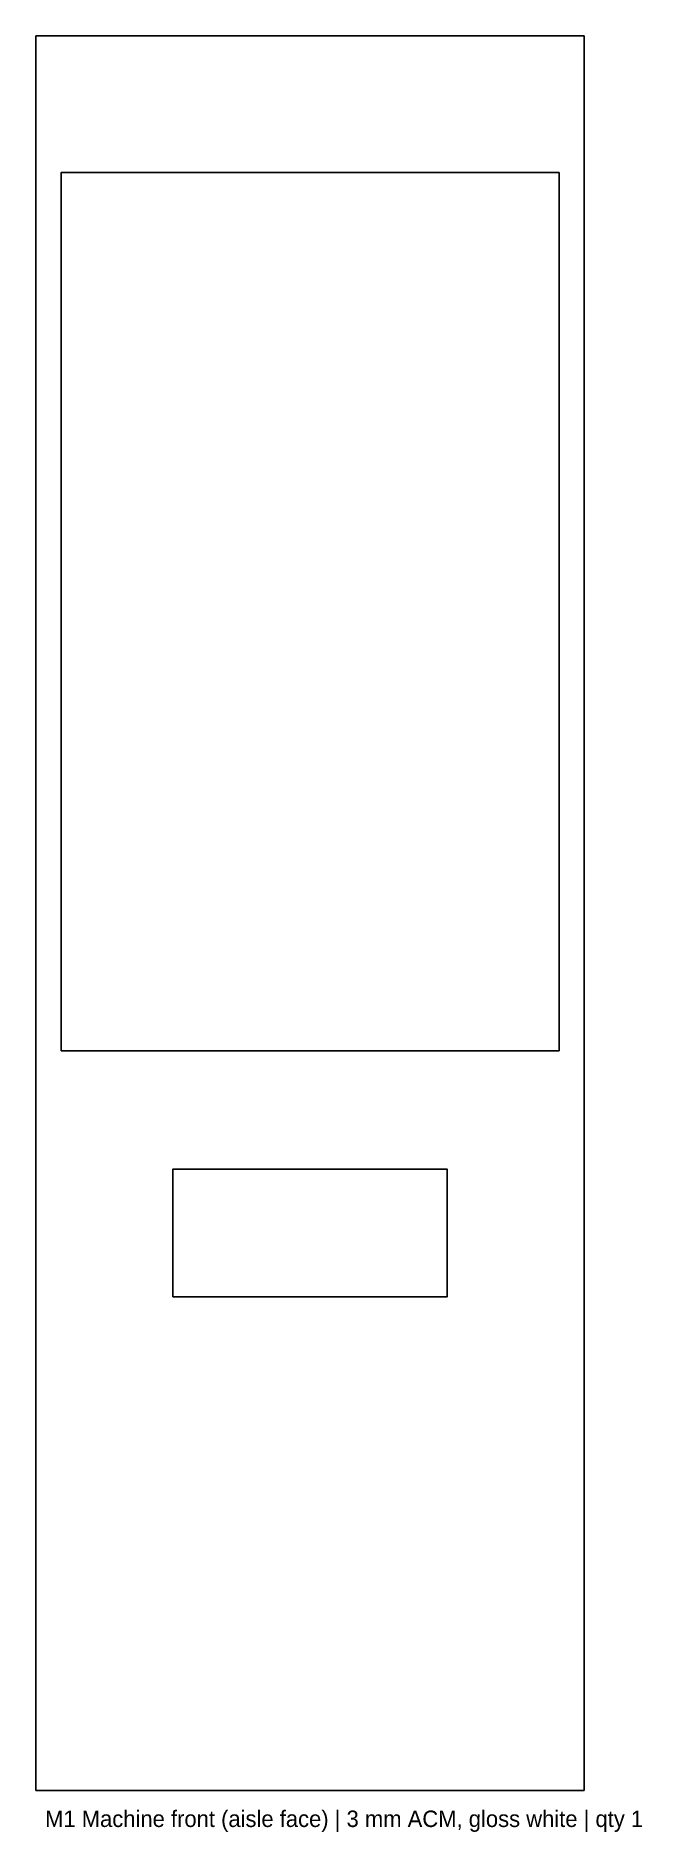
# Model space of a CAD drawing. Header units: millimetres. Extents: x 0 to 663, y -46 to 1920.
import ezdxf

# ---------------------------------------------------------------- set-up
doc = ezdxf.new("R2010")
doc.units = ezdxf.units.MM
for name, color, linetype in [('CUTOUT', 1, 'Continuous'), ('OUTLINE', 7, 'Continuous'), ('TEXT', 5, 'Continuous')]:
    doc.layers.add(name, color=color, linetype=linetype)

msp = doc.modelspace()

# ---------------------------------------------------------------- linework, layer by layer
at = {"layer": 'CUTOUT'}
for points in [[(27.5, 809.5), (572.5, 809.5), (572.5, 1770.5), (27.5, 1770.5)], [(150, 540), (450, 540), (450, 680), (150, 680)]]:
    msp.add_lwpolyline(points, close=True, dxfattribs=at)
at = {"layer": 'OUTLINE'}
msp.add_lwpolyline([(0, 0), (600, 0), (600, 1920), (0, 1920)], close=True, dxfattribs=at)

# ---------------------------------------------------------------- texts
at = {"layer": 'TEXT'}
msp.add_text('M1 Machine front (aisle face) | 3 mm ACM, gloss white | qty 1', height=18, dxfattribs=at).set_placement((10, -40))

doc.saveas('drawing.dxf')
